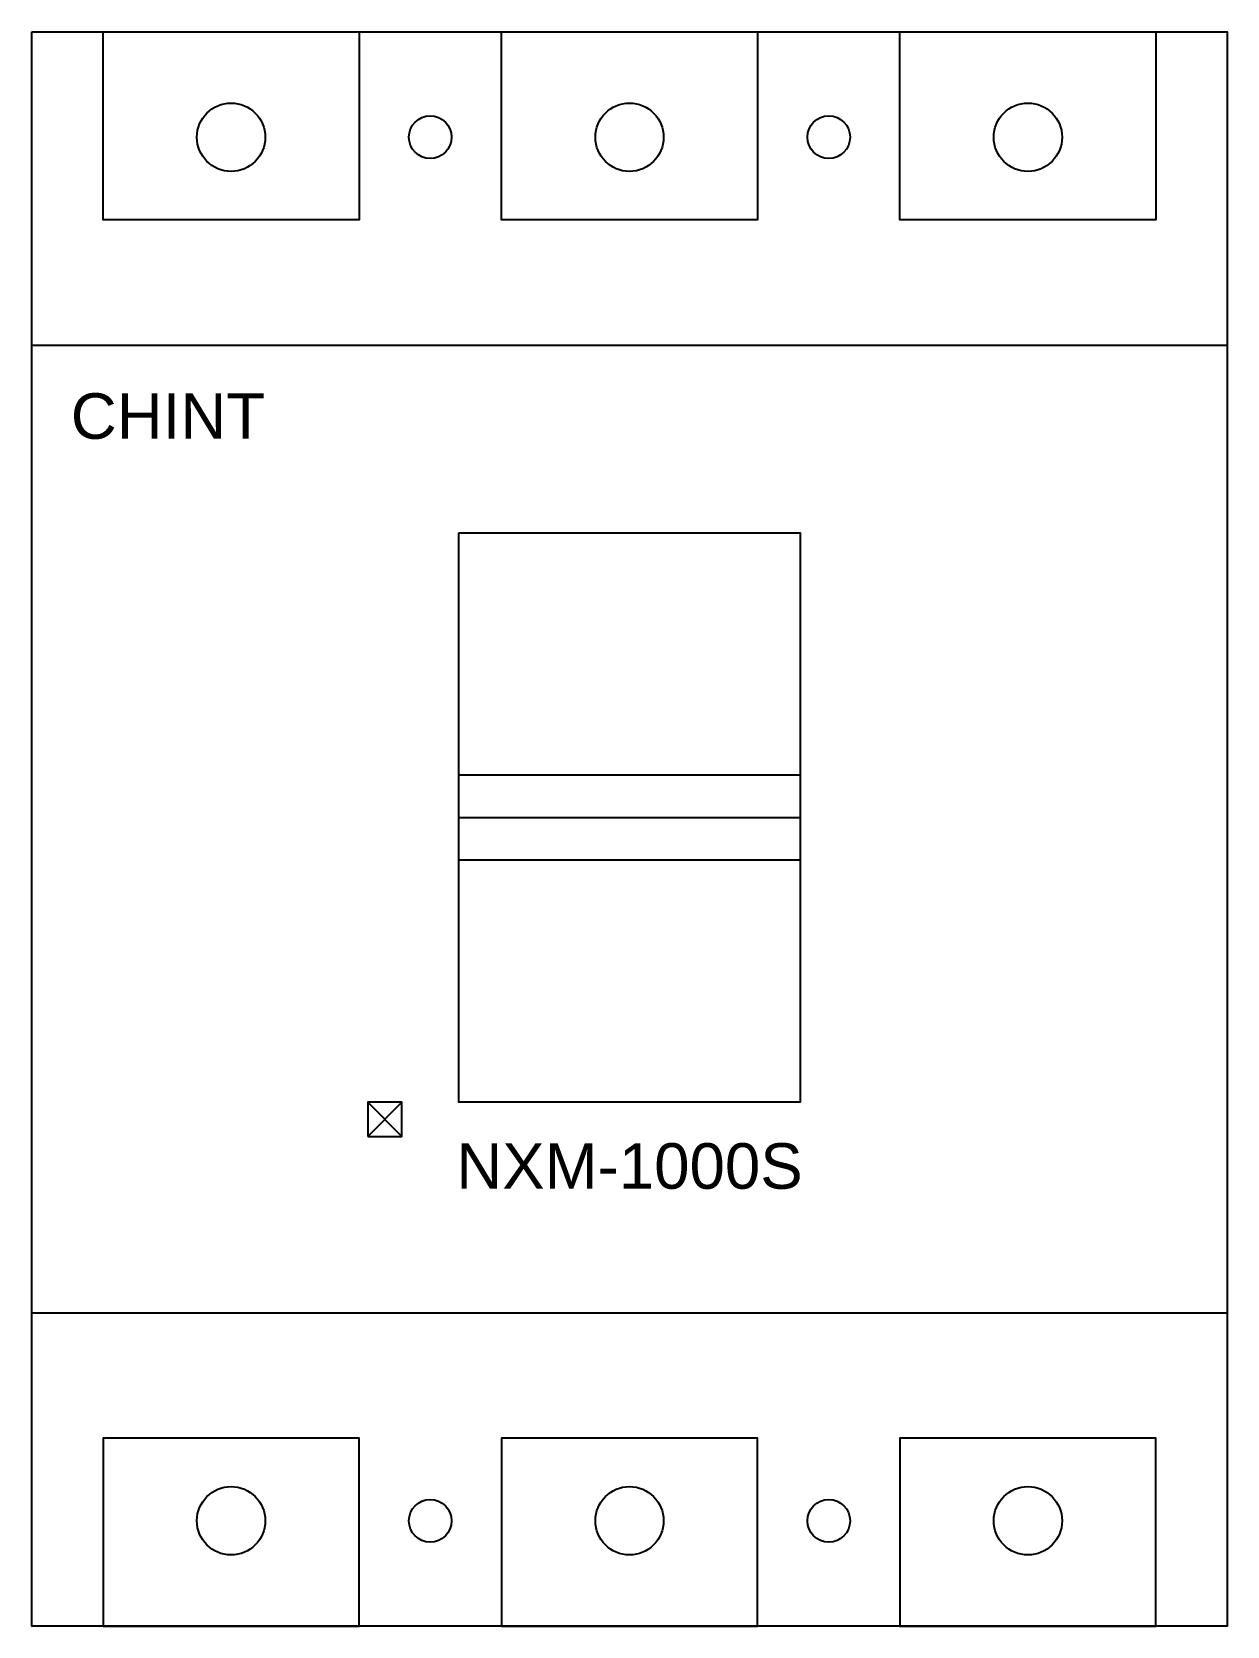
# Model space of a CAD drawing. Header units: inches. Extents: x 0 to 210, y 0 to 280.
import ezdxf

# ---------------------------------------------------------------- set-up
doc = ezdxf.new("R2010")
doc.units = ezdxf.units.IN
doc.styles.add('arial', font='arial.ttf')

# ---------------------------------------------------------------- blocks, each defined once
blk = doc.blocks.new('nxm-1000-1')
at = {"color": 7}
for p, q in [((29487.4, -130338.68), (29697.4, -130338.68)), ((29562.4, -130421.68), (29622.4, -130421.68)), ((29546.4, -130477.68), (29552.4, -130471.68)), ((29552.4, -130477.68), (29546.4, -130471.68)), ((29487.4, -130508.68), (29697.4, -130508.68))]:
    blk.add_line(p, q, dxfattribs=at)
for points in [[(29487.4, -130283.68), (29697.4, -130283.68), (29697.4, -130563.68), (29487.4, -130563.68)], [(29562.4, -130371.68), (29622.4, -130371.68), (29622.4, -130471.68), (29562.4, -130471.68)], [(29562.4, -130414.18), (29622.4, -130414.18), (29622.4, -130429.18), (29562.4, -130429.18)], [(29546.4, -130477.68), (29552.4, -130477.68), (29552.4, -130471.68), (29546.4, -130471.68)]]:
    blk.add_lwpolyline(points, close=True, dxfattribs=at)
at = {"color": 1}
for points in [[(29499.9, -130283.68), (29544.9, -130283.68), (29544.9, -130316.68), (29499.9, -130316.68)], [(29499.9, -130563.68), (29544.9, -130563.68), (29544.9, -130530.68), (29499.9, -130530.68)]]:
    blk.add_lwpolyline(points, close=True, dxfattribs=at)
at = {"color": 2}
for points in [[(29569.9, -130283.68), (29614.9, -130283.68), (29614.9, -130316.68), (29569.9, -130316.68)], [(29569.9, -130563.68), (29614.9, -130563.68), (29614.9, -130530.68), (29569.9, -130530.68)]]:
    blk.add_lwpolyline(points, close=True, dxfattribs=at)
at = {"color": 5}
for points in [[(29639.9, -130283.68), (29684.9, -130283.68), (29684.9, -130316.68), (29639.9, -130316.68)], [(29639.9, -130563.68), (29684.9, -130563.68), (29684.9, -130530.68), (29639.9, -130530.68)]]:
    blk.add_lwpolyline(points, close=True, dxfattribs=at)
at = {"color": 1}
for centre in [(29522.4, -130302.18), (29522.4, -130545.18)]:
    blk.add_circle(centre, 6, dxfattribs=at)
at = {"color": 2}
for centre in [(29592.4, -130302.18), (29592.4, -130545.18)]:
    blk.add_circle(centre, 6, dxfattribs=at)
at = {"color": 5}
for centre in [(29662.4, -130302.18), (29662.4, -130545.18)]:
    blk.add_circle(centre, 6, dxfattribs=at)
at = {"color": 7}
for centre in [(29557.4, -130302.18), (29627.4, -130302.18), (29557.4, -130545.18), (29627.4, -130545.18)]:
    blk.add_circle(centre, 3.75, dxfattribs=at)
at = {"color": 7, "char_height": 8, "width": 34.1373, "attachment_point": 5, "style": 'arial'}
for s, insert in [('CHINT', (29511.31, -130351.21)), ('NXM-1000S', (29592.4, -130482.92))]:
    blk.add_mtext(s, dxfattribs=dict(at, insert=insert))

msp = doc.modelspace()

# ---------------------------------------------------------------- block references
msp.add_blockref('nxm-1000-1', (-29487.4, 130563.68))

doc.saveas('drawing.dxf')
